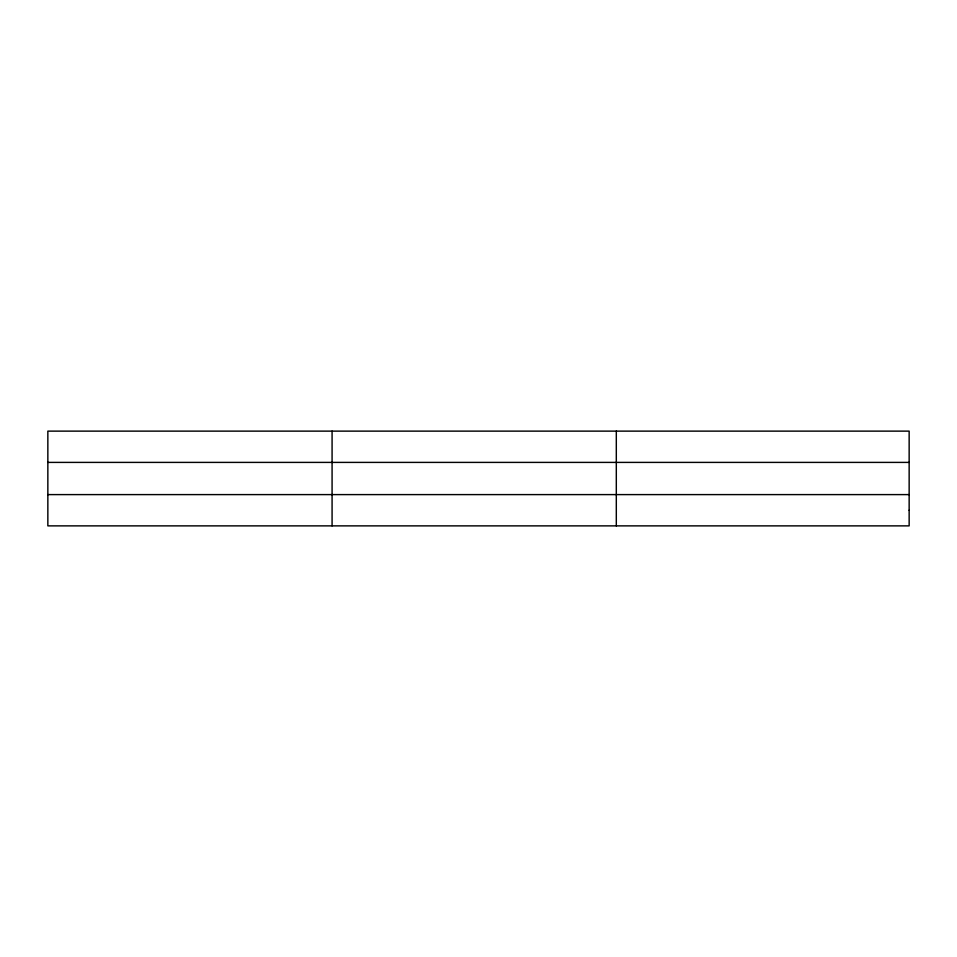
<?xml version="1.0" encoding="UTF-8"?>
<svg xmlns="http://www.w3.org/2000/svg" width="957" height="957" viewBox="0 0 957 957"><rect width="100%" height="100%" fill="white"/><g stroke="black" fill="none" stroke-linecap="round" stroke-linejoin="round"><path stroke-width="1.44" d="M332.079 525.872L332.079 431.128M616.308 525.872L616.308 431.128M47.85 462.398L909.15 462.398M47.85 494.602L909.15 494.602M909.15 510.237L909.15 525.872L47.85 525.872L47.85 431.128L909.15 431.128L909.15 510.237"/></g></svg>
